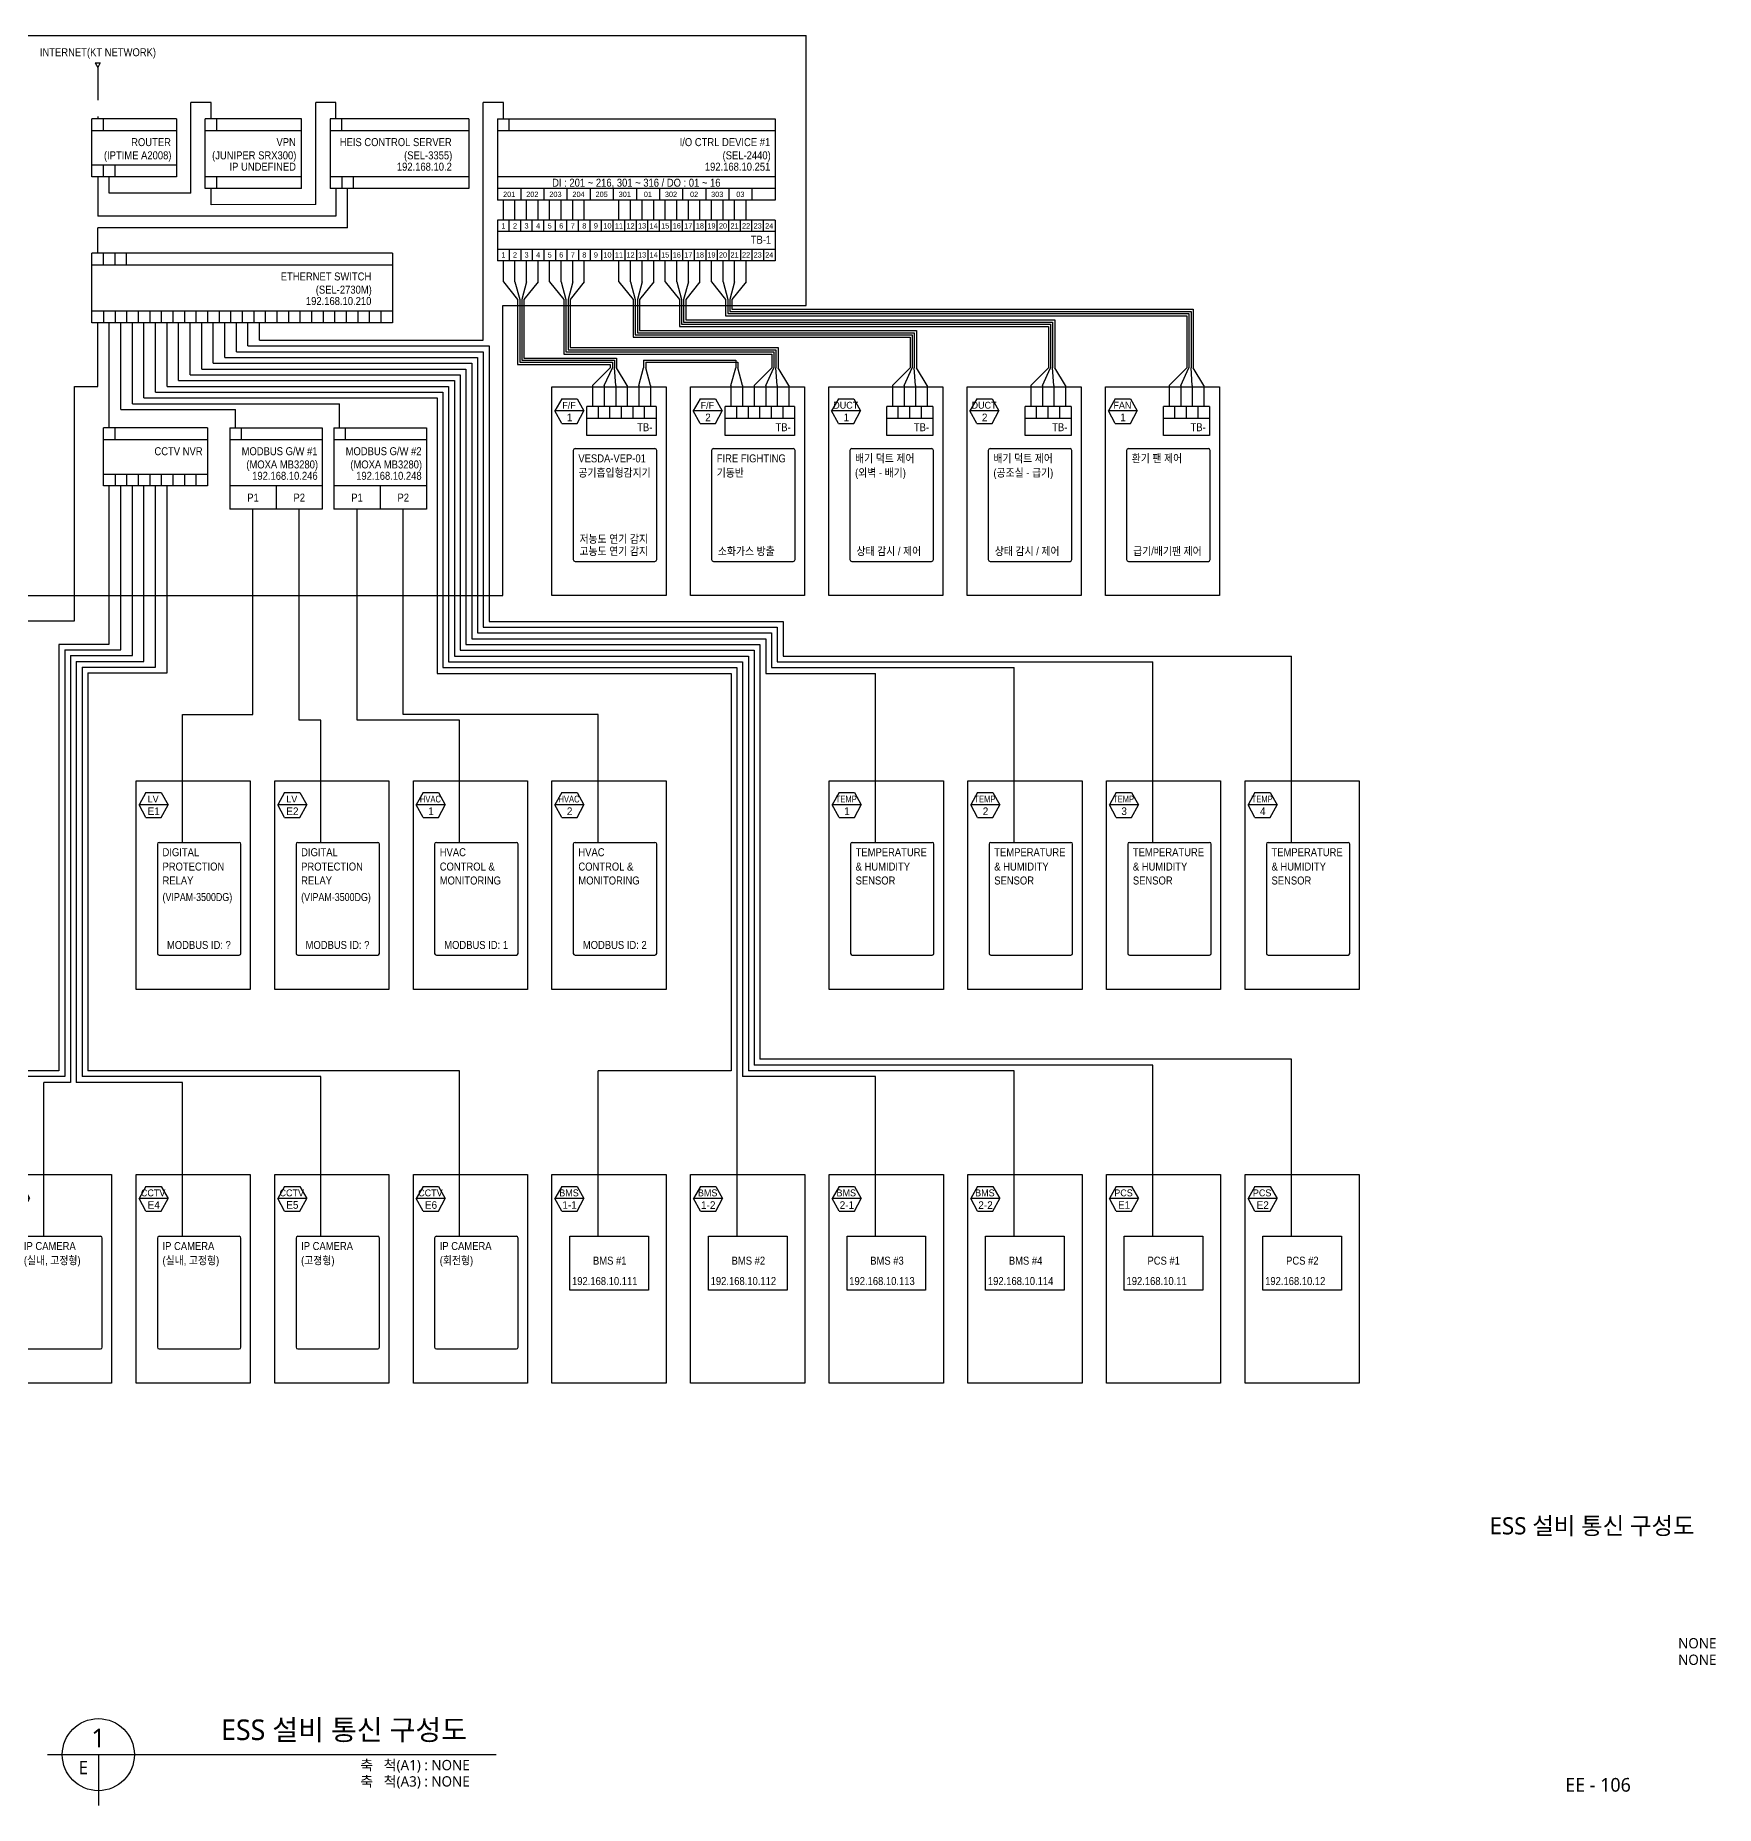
# Model space of a CAD drawing. Header units: millimetres. Extents: x 3366 to 510398, y 0 to 56757.
# Drawn here: x 16044 to 40539, y 1347 to 27153 of the extents above; entities that cross this region are included whole.
import ezdxf
from ezdxf.enums import TextEntityAlignment as Align

# ---------------------------------------------------------------- set-up
doc = ezdxf.new("R2010")
doc.units = ezdxf.units.MM
doc.linetypes.add('CE04', pattern=[15, 10, -2, 1, -2])
doc.linetypes.add('HIDDEN2', pattern=[4.7625, 3.175, -1.5875])
for name, color, linetype in [('ESYM', 4, 'Continuous'), ('SEL-735', 7, 'Continuous'), ('TEXT', 3, 'Continuous'), ('도면 TITLE', 4, 'Continuous'), ('지시선', 6, 'Continuous')]:
    doc.layers.add(name, color=color, linetype=linetype)
doc.styles.add('GHS', font='', dxfattribs={"width": 0.7})
doc.styles.add('MG', font='malgun.ttf')
doc.styles.get('GHS').set_extended_font_data('Gulim')

# ---------------------------------------------------------------- blocks, each defined once
blk = doc.blocks.new('COMP')
at = {"color": 8, "linetype": 'Continuous'}
blk.add_lwpolyline([(0, 2816), (1541, 2816), (1541, 0), (0, 0)], close=True, dxfattribs=at)
at = {"layer": 'ESYM', "color": 1}
for p, q in [((132, 2657), (40, 2491)), ((132, 2657), (339, 2657)), ((339, 2657), (431, 2491)), ((132, 2321), (40, 2491)), ((431, 2491), (40, 2491)), ((339, 2321), (431, 2491)), ((132, 2321), (339, 2321))]:
    blk.add_line(p, q, dxfattribs=at)
blk = doc.blocks.new('DIGITAL LAYOUT')
at = {"layer": 'SEL-735', "color": 8, "linetype": 'Continuous', "lineweight": -3}
for p, q in [((9070707, -3285225), (9070707, -3293180)), ((9070835, -3285096), (9076659, -3285096)), ((9076788, -3293180), (9076788, -3285225)), ((9070835, -3293308), (9076659, -3293308))]:
    blk.add_line(p, q, dxfattribs=at)
for centre, start, end in [((9070835, -3285225), 90, 180), ((9076659, -3285225), 0, 90), ((9070835, -3293180), 180, 270), ((9076659, -3293180), 270, 0)]:
    blk.add_arc(centre, 128, start, end, dxfattribs=at)

msp = doc.modelspace()

# ---------------------------------------------------------------- linework, layer by layer
at = {"color": 8, "linetype": 'Continuous'}
for p, q in [((15135.2, 27152.6), (27280.5, 27152.6)), ((27280.5, 23217), (27280.5, 27152.6)), ((22858.5, 18987.3), (22858.5, 23217)), ((22858.5, 23217), (27280.5, 23217)), ((15135.2, 18987.3), (22858.5, 18987.3))]:
    msp.add_line(p, q, dxfattribs=at)
at = {"color": 2}
for p, q in [((16915.4, 26751.3), (16990.2, 26751.3)), ((16915.4, 26751.3), (16952.8, 26686.9)), ((16990.2, 26751.3), (16952.8, 26686.9))]:
    msp.add_line(p, q, dxfattribs=at)
at = {"color": 2, "linetype": 'HIDDEN2', "ltscale": 150}
msp.add_line((16952.8, 26686.9), (16952.8, 25936.3), dxfattribs=at)
at = {"color": 3}
for p, q in [((18605.2, 26172.3), (18311.2, 26172.3)), ((18311.2, 24854.5), (18311.2, 26172.3)), ((18605.2, 25936.8), (18605.2, 26172.3)), ((20426.1, 26172.3), (20132.1, 26172.3)), ((20132.1, 24685.2), (20132.1, 26172.3)), ((20426.1, 25936.8), (20426.1, 26172.3)), ((22867.3, 26172.3), (22573.3, 26172.3)), ((22573.3, 22710.3), (22573.3, 26172.3)), ((22867.3, 25936.8), (22867.3, 26172.3)), ((17121.3, 24854.5), (17121.3, 25090)), ((18311.2, 24854.5), (17121.3, 24854.5)), ((18605.2, 24685.1), (18605.2, 24920.7)), ((20594.6, 24346.5), (20594.6, 24920.7)), ((20132.1, 24685.2), (18605.2, 24685.1)), ((20594.6, 24346.5), (16952.8, 24346.5)), ((16952.8, 23978.6), (16952.8, 24346.5)), ((16952.8, 22036.3), (16952.8, 22962.5)), ((17121.3, 21430.7), (17121.3, 22962.5)), ((17289.8, 21699.4), (17289.8, 22962.5)), ((17458.2, 21783.6), (17458.2, 22962.5)), ((17626.7, 21867.9), (17626.7, 22962.5)), ((17795.2, 21952.1), (17795.2, 22962.5)), ((17963.7, 22036.3), (17963.7, 22962.5)), ((18132.2, 22120.6), (18132.2, 22962.5)), ((18300.6, 22204.8), (18300.6, 22962.5)), ((18469.1, 22289.1), (18469.1, 22962.5)), ((18637.6, 22373.3), (18637.6, 22962.5)), ((18806.1, 22457.5), (18806.1, 22962.5)), ((18974.6, 22541.8), (18974.6, 22962.5)), ((19143, 22626), (19143, 22962.5)), ((19311.5, 22710.3), (19311.5, 22962.5)), ((19311.5, 22710.3), (22573.3, 22710.3)), ((18806.1, 22457.5), (22489.1, 22457.5)), ((18974.6, 22541.8), (22573.3, 22541.8)), ((19143, 22626), (22657.6, 22626)), ((22489.1, 22457.5), (22489.1, 18442.6)), ((22573.3, 22541.8), (22573.3, 18526.9)), ((22657.6, 22626), (22657.6, 18611.1)), ((18300.6, 22204.8), (22236.4, 22204.8)), ((18469.1, 22289.1), (22320.6, 22289.1)), ((18637.6, 22373.3), (22404.9, 22373.3)), ((22236.4, 22204.8), (22236.4, 18189.9)), ((22320.6, 22289.1), (22320.6, 18274.1)), ((22404.9, 22373.3), (22404.9, 18358.4)), ((16615.8, 18617), (16615.8, 22036.3)), ((16615.8, 22036.3), (16952.8, 22036.3)), ((17795.2, 21952.1), (21983.7, 21952.1)), ((17963.7, 22036.3), (22067.9, 22036.3)), ((18132.2, 22120.6), (22152.1, 22120.6)), ((21983.7, 21952.1), (21983.7, 17937.2)), ((22067.9, 22036.3), (22067.9, 18021.4)), ((22152.1, 22120.6), (22152.1, 18105.7)), ((17289.8, 21699.4), (18963.6, 21699.4)), ((17458.2, 21783.6), (20479.9, 21783.6)), ((17626.7, 21867.9), (21899.4, 21867.9)), ((18963.6, 21430.7), (18963.6, 21699.4)), ((20479.9, 21430.7), (20479.9, 21783.6)), ((21899.4, 21867.9), (21899.4, 17852.9)), ((17121.3, 18280.1), (17121.3, 20584)), ((17289.8, 18195.8), (17289.8, 20584)), ((17458.2, 18111.6), (17458.2, 20584)), ((17626.7, 18027.4), (17626.7, 20584)), ((17795.2, 17943.1), (17795.2, 20584)), ((17963.7, 17858.9), (17963.7, 20584)), ((11179.8, 18617), (16615.8, 18617)), ((22657.6, 18611.1), (26944.2, 18611.1)), ((26944.2, 18611.1), (26944.2, 18105.7)), ((22404.9, 18358.4), (26691.4, 18358.4)), ((22489.1, 18442.6), (26775.7, 18442.6)), ((22573.3, 18526.9), (26859.9, 18526.9)), ((26691.4, 18358.4), (26691.4, 17852.9)), ((26775.7, 18442.6), (26775.7, 17937.2)), ((26859.9, 18526.9), (26859.9, 18021.4)), ((16388.1, 18280.1), (17121.3, 18280.1)), ((16388.1, 18274.1), (16388.1, 12058.5)), ((16472.4, 18195.8), (16472.4, 11974.2)), ((16472.4, 18195.8), (17289.8, 18195.8)), ((16556.6, 18111.6), (16556.6, 11890)), ((16556.6, 18111.6), (17458.2, 18111.6)), ((22152.1, 18105.7), (26438.7, 18105.7)), ((22236.4, 18189.9), (26523, 18189.9)), ((22320.6, 18274.1), (26607.2, 18274.1)), ((26438.7, 18105.7), (26438.7, 12058.5)), ((26523, 18189.9), (26523, 12142.7)), ((26607.2, 18274.1), (26607.2, 12227)), ((26944.2, 18105.7), (34353.9, 18105.7)), ((34353.9, 15387.7), (34353.9, 18105.7)), ((16640.9, 18027.4), (16640.9, 11890)), ((16640.9, 18027.4), (17626.7, 18027.4)), ((16725.1, 17943.1), (16725.1, 11974.2)), ((16725.1, 17943.1), (17795.2, 17943.1)), ((16809.3, 17858.9), (16809.3, 12058.5)), ((16809.3, 17858.9), (17963.7, 17858.9)), ((21899.4, 17852.9), (26186, 17852.9)), ((21983.7, 17937.2), (26270.2, 17937.2)), ((22067.9, 18021.4), (26354.5, 18021.4)), ((26186, 17852.9), (26186, 12058.5)), ((26270.2, 17937.2), (26270.2, 9646.6)), ((26354.5, 18021.4), (26354.5, 11974.2)), ((26691.4, 17852.9), (28291.2, 17852.9)), ((26775.7, 17937.2), (30312.1, 17937.2)), ((26859.9, 18021.4), (32333, 18021.4)), ((28291.2, 15387.7), (28291.2, 17852.9)), ((30312.1, 15387.7), (30312.1, 17937.2)), ((32333, 15387.7), (32333, 18021.4)), ((32333, 12142.7), (26523, 12142.7)), ((34353.9, 12227), (26607.2, 12227)), ((32333, 9646.6), (32333, 12142.7)), ((34353.9, 9646.6), (34353.9, 12227)), ((16388.1, 12058.5), (12123.7, 12058.5)), ((16472.4, 11974.2), (14144.7, 11974.2)), ((16165.6, 9646.6), (16165.6, 11890)), ((16556.6, 11890), (16165.6, 11890)), ((18186.5, 11890), (16640.9, 11890)), ((20207.5, 11974.2), (16725.1, 11974.2)), ((22228.4, 12058.5), (16809.3, 12058.5)), ((18186.5, 9646.6), (18186.5, 11890)), ((20207.5, 9646.6), (20207.5, 11974.2)), ((22228.4, 9646.6), (22228.4, 12058.5)), ((24249.3, 9646.6), (24249.3, 12058.5)), ((26186, 12058.5), (24249.3, 12058.5)), ((28291.2, 11974.2), (26354.5, 11974.2)), ((30312.1, 12058.5), (26438.7, 12058.5)), ((28291.2, 9646.6), (28291.2, 11974.2)), ((30312.1, 9646.6), (30312.1, 12058.5))]:
    msp.add_line(p, q, dxfattribs=at)
for p, q in [((16868.6, 25090), (16868.6, 25936.8)), ((18101.5, 25936.8), (16868.6, 25936.8)), ((17037, 25767.4), (17037, 25936.8)), ((18101.5, 25936.8), (18101.5, 25090)), ((18521, 24920.7), (18521, 25936.8)), ((19922.3, 25936.8), (18521, 25936.8)), ((18689.4, 25767.4), (18689.4, 25936.8)), ((19922.3, 24920.7), (19922.3, 25936.8)), ((20341.8, 25936.8), (20341.8, 24920.7)), ((22363.6, 25936.8), (20341.8, 25936.8)), ((20510.3, 25767.4), (20510.3, 25936.8)), ((22363.6, 25936.8), (22363.6, 24920.7)), ((22783.1, 25936.8), (22783.1, 24751.3)), ((22783.1, 25936.8), (26826.6, 25936.8)), ((22951.6, 25767.4), (22951.6, 25936.8)), ((26826.6, 25936.8), (26826.6, 24751.3)), ((22783.1, 25767.4), (26826.6, 25767.4)), ((18101.5, 25090), (16868.6, 25090)), ((17037, 25090), (17037, 25259.4)), ((17205.5, 25090), (17205.5, 25259.4)), ((18689.4, 24920.7), (18689.4, 25090)), ((20510.3, 25090), (20510.3, 24920.7)), ((20678.8, 25090), (20678.8, 24920.7)), ((26826.6, 25090), (22783.1, 25090)), ((19922.3, 24920.7), (18521, 24920.7)), ((22363.6, 24920.7), (20341.8, 24920.7)), ((26826.6, 24920.7), (22783.1, 24920.7)), ((23120.1, 24920.7), (23120.1, 24751.3)), ((23457, 24920.7), (23457, 24751.3)), ((23794, 24920.7), (23794, 24751.3)), ((24130.9, 24920.7), (24130.9, 24751.3)), ((24467.9, 24920.7), (24467.9, 24751.3)), ((24804.9, 24920.7), (24804.9, 24751.3)), ((25141.8, 24920.7), (25141.8, 24751.3)), ((25478.8, 24920.7), (25478.8, 24751.3)), ((25815.7, 24920.7), (25815.7, 24751.3)), ((26152.7, 24920.7), (26152.7, 24751.3)), ((26489.7, 24920.7), (26489.7, 24751.3)), ((26826.6, 24751.3), (22783.1, 24751.3)), ((22783.1, 24461.1), (22783.1, 23868.4)), ((26826.6, 24461.1), (22783.1, 24461.1)), ((22951.6, 24291.8), (22951.6, 24461.1)), ((23120.1, 24291.8), (23120.1, 24461.1)), ((23288.5, 24291.8), (23288.5, 24461.1)), ((23457, 24291.8), (23457, 24461.1)), ((23625.5, 24291.8), (23625.5, 24461.1)), ((23794, 24291.8), (23794, 24461.1)), ((23962.5, 24291.8), (23962.5, 24461.1)), ((24130.9, 24291.8), (24130.9, 24461.1)), ((24299.4, 24291.8), (24299.4, 24461.1)), ((24467.9, 24291.8), (24467.9, 24461.1)), ((24636.4, 24291.8), (24636.4, 24461.1)), ((24804.9, 24291.8), (24804.9, 24461.1)), ((24973.3, 24291.8), (24973.3, 24461.1)), ((25141.8, 24291.8), (25141.8, 24461.1)), ((25310.3, 24291.8), (25310.3, 24461.1)), ((25478.8, 24291.8), (25478.8, 24461.1)), ((25647.3, 24291.8), (25647.3, 24461.1)), ((25815.7, 24291.8), (25815.7, 24461.1)), ((25984.2, 24291.8), (25984.2, 24461.1)), ((26152.7, 24291.8), (26152.7, 24461.1)), ((26321.2, 24291.8), (26321.2, 24461.1)), ((26489.7, 24291.8), (26489.7, 24461.1)), ((26658.1, 24291.8), (26658.1, 24461.1)), ((26826.6, 24461.1), (26826.6, 23868.4)), ((22951.6, 24037.8), (22951.6, 23868.4)), ((23120.1, 24037.8), (23120.1, 23868.4)), ((23288.5, 24037.8), (23288.5, 23868.4)), ((23457, 24037.8), (23457, 23868.4)), ((23625.5, 24037.8), (23625.5, 23868.4)), ((23794, 24037.8), (23794, 23868.4)), ((23962.5, 24037.8), (23962.5, 23868.4)), ((24130.9, 24037.8), (24130.9, 23868.4)), ((24299.4, 24037.8), (24299.4, 23868.4)), ((24467.9, 24037.8), (24467.9, 23868.4)), ((24636.4, 24037.8), (24636.4, 23868.4)), ((24804.9, 24037.8), (24804.9, 23868.4)), ((24973.3, 24037.8), (24973.3, 23868.4)), ((25141.8, 24037.8), (25141.8, 23868.4)), ((25310.3, 24037.8), (25310.3, 23868.4)), ((25478.8, 24037.8), (25478.8, 23868.4)), ((25647.3, 24037.8), (25647.3, 23868.4)), ((25815.7, 24037.8), (25815.7, 23868.4)), ((25984.2, 24037.8), (25984.2, 23868.4)), ((26152.7, 24037.8), (26152.7, 23868.4)), ((26321.2, 24037.8), (26321.2, 23868.4)), ((26489.7, 24037.8), (26489.7, 23868.4)), ((26658.1, 24037.8), (26658.1, 23868.4)), ((16868.6, 22962.5), (16868.6, 23978.6)), ((21249, 23978.6), (16868.6, 23978.6)), ((16868.6, 23809.2), (21249, 23809.2)), ((17037, 23809.2), (17037, 23978.6)), ((17205.5, 23809.2), (17205.5, 23978.6)), ((17374, 23809.2), (17374, 23978.6)), ((21249, 23978.6), (21249, 22962.5)), ((26826.6, 23868.4), (22783.1, 23868.4)), ((21249, 23131.8), (16868.6, 23131.8)), ((17037, 23131.8), (17037, 22962.5)), ((17205.5, 23131.8), (17205.5, 22962.5)), ((17374, 23131.8), (17374, 22962.5)), ((17542.5, 23131.8), (17542.5, 22962.5)), ((17711, 23131.8), (17711, 22962.5)), ((17879.4, 23131.8), (17879.4, 22962.5)), ((18047.9, 23131.8), (18047.9, 22962.5)), ((18216.4, 23131.8), (18216.4, 22962.5)), ((18384.9, 23131.8), (18384.9, 22962.5)), ((18553.4, 23131.8), (18553.4, 22962.5)), ((18721.8, 23131.8), (18721.8, 22962.5)), ((18890.3, 23131.8), (18890.3, 22962.5)), ((19058.8, 23131.8), (19058.8, 22962.5)), ((19227.3, 23131.8), (19227.3, 22962.5)), ((19395.8, 23131.8), (19395.8, 22962.5)), ((19564.2, 23131.8), (19564.2, 22962.5)), ((19732.7, 23131.8), (19732.7, 22962.5)), ((19901.2, 23131.8), (19901.2, 22962.5)), ((20069.7, 23131.8), (20069.7, 22962.5)), ((20238.2, 23131.8), (20238.2, 22962.5)), ((20406.6, 23131.8), (20406.6, 22962.5)), ((20575.1, 23131.8), (20575.1, 22962.5)), ((20743.6, 23131.8), (20743.6, 22962.5)), ((20912.1, 23131.8), (20912.1, 22962.5)), ((21080.6, 23131.8), (21080.6, 22962.5)), ((21249, 22962.5), (16868.6, 22962.5)), ((25094.7, 21741.4), (24083.8, 21741.4)), ((24252.3, 21572.1), (24252.3, 21741.4)), ((24420.8, 21572.1), (24420.8, 21741.4)), ((24589.3, 21572.1), (24589.3, 21741.4)), ((24757.8, 21572.1), (24757.8, 21741.4)), ((24926.2, 21572.1), (24926.2, 21741.4)), ((27111.6, 21741.4), (26100.7, 21741.4)), ((26269.2, 21572.1), (26269.2, 21741.4)), ((26437.7, 21572.1), (26437.7, 21741.4)), ((26606.1, 21572.1), (26606.1, 21741.4)), ((26774.6, 21572.1), (26774.6, 21741.4)), ((26943.1, 21572.1), (26943.1, 21741.4)), ((29128.4, 21741.4), (28454.5, 21741.4)), ((28623, 21572.1), (28623, 21741.4)), ((28791.5, 21572.1), (28791.5, 21741.4)), ((28960, 21572.1), (28960, 21741.4)), ((31145.3, 21741.4), (30471.4, 21741.4)), ((30639.9, 21572.1), (30639.9, 21741.4)), ((30808.3, 21572.1), (30808.3, 21741.4)), ((30976.8, 21572.1), (30976.8, 21741.4)), ((33162.2, 21741.4), (32488.2, 21741.4)), ((32656.7, 21572.1), (32656.7, 21741.4)), ((32825.2, 21572.1), (32825.2, 21741.4)), ((32993.7, 21572.1), (32993.7, 21741.4)), ((17037, 20584), (17037, 21430.7)), ((18553.4, 21430.7), (17037, 21430.7)), ((17205.5, 21261.3), (17205.5, 21430.7)), ((18553.4, 21430.7), (18553.4, 20584)), ((18879.4, 21430.7), (18879.4, 20245.3)), ((18879.4, 21430.7), (20227.2, 21430.7)), ((19047.9, 21261.3), (19047.9, 21430.7)), ((20227.2, 21430.7), (20227.2, 20245.3)), ((20395.7, 21430.7), (20395.7, 20245.3)), ((20395.7, 21430.7), (21743.5, 21430.7)), ((20564.2, 21261.3), (20564.2, 21430.7)), ((21743.5, 21430.7), (21743.5, 20245.3)), ((18879.4, 21261.3), (20227.2, 21261.3)), ((20395.7, 21261.3), (21743.5, 21261.3)), ((17205.5, 20753.3), (17205.5, 20584)), ((17374, 20753.3), (17374, 20584)), ((17542.5, 20753.3), (17542.5, 20584)), ((17711, 20753.3), (17711, 20584)), ((17879.4, 20753.3), (17879.4, 20584)), ((18047.9, 20753.3), (18047.9, 20584)), ((18216.4, 20753.3), (18216.4, 20584)), ((18384.9, 20753.3), (18384.9, 20584)), ((18553.4, 20584), (17037, 20584)), ((20227.2, 20584), (18879.4, 20584)), ((19553.3, 20584), (19553.3, 20245.3)), ((21743.5, 20584), (20395.7, 20584)), ((21069.6, 20584), (21069.6, 20245.3)), ((20227.2, 20245.3), (18879.4, 20245.3)), ((21743.5, 20245.3), (20395.7, 20245.3)), ((20732.7, 17169.7), (20732.7, 20245.3)), ((21406.6, 17253.9), (21406.6, 20245.3)), ((22228.4, 17169.7), (20732.7, 17169.7)), ((24249.3, 17253.9), (21406.6, 17253.9)), ((22228.4, 15387.7), (22228.4, 17169.7)), ((24249.3, 15387.7), (24249.3, 17253.9))]:
    msp.add_line(p, q)
at = {"color": 3, "ltscale": 150}
for p, q in [((16952.8, 25090), (16952.8, 24515.8)), ((20426.1, 24920.7), (20426.1, 24515.8)), ((20426.1, 24515.8), (16952.8, 24515.8))]:
    msp.add_line(p, q, dxfattribs=at)
at = {"color": 5}
for p, q in [((22867.3, 24461.1), (22867.3, 24751.3)), ((23035.8, 24461.1), (23035.8, 24751.3)), ((23204.3, 24461.1), (23204.3, 24751.3)), ((23372.8, 24461.1), (23372.8, 24751.3)), ((23541.3, 24461.1), (23541.3, 24751.3)), ((23709.7, 24461.1), (23709.7, 24751.3)), ((23878.2, 24461.1), (23878.2, 24751.3)), ((24046.7, 24461.1), (24046.7, 24751.3)), ((24552.1, 24461.1), (24552.1, 24751.3)), ((24720.6, 24461.1), (24720.6, 24751.3)), ((24889.1, 24461.1), (24889.1, 24751.3)), ((25057.6, 24461.1), (25057.6, 24751.3)), ((25226.1, 24461.1), (25226.1, 24751.3)), ((25394.5, 24461.1), (25394.5, 24751.3)), ((25563, 24461.1), (25563, 24751.3)), ((25731.5, 24461.1), (25731.5, 24751.3)), ((25900, 24461.1), (25900, 24751.3)), ((26068.5, 24461.1), (26068.5, 24751.3)), ((26236.9, 24461.1), (26236.9, 24751.3)), ((26405.4, 24461.1), (26405.4, 24751.3)), ((22867.3, 23560.1), (22867.3, 23868.4)), ((23035.8, 23560.1), (23035.8, 23868.4)), ((23204.3, 23560.1), (23204.3, 23868.4)), ((23372.8, 23560.1), (23372.8, 23868.4)), ((23541.3, 23560.1), (23541.3, 23868.4)), ((23709.7, 23560.1), (23709.7, 23868.4)), ((23878.2, 23560.1), (23878.2, 23868.4)), ((24046.7, 23560.1), (24046.7, 23868.4)), ((24552.1, 23560.1), (24552.1, 23868.4)), ((24720.6, 23560.1), (24720.6, 23868.4)), ((24889.1, 23560.1), (24889.1, 23868.4)), ((25057.6, 23560.1), (25057.6, 23868.4)), ((25226.1, 23560.1), (25226.1, 23868.4)), ((25394.5, 23560.1), (25394.5, 23868.4)), ((25563, 23560.1), (25563, 23868.4)), ((25731.5, 23560.1), (25731.5, 23868.4)), ((25900, 23560.1), (25900, 23868.4)), ((26068.5, 23560.1), (26068.5, 23868.4)), ((26236.9, 23560.1), (26236.9, 23868.4)), ((26405.4, 23560.1), (26405.4, 23868.4)), ((22867.3, 23560.1), (23073.3, 23301.7)), ((23035.8, 23560.1), (23104.5, 23301.7)), ((23204.3, 23560.1), (23135.6, 23301.7)), ((23372.8, 23560.1), (23166.8, 23301.7)), ((23541.3, 23560.1), (23747.2, 23301.7)), ((23709.7, 23560.1), (23778.4, 23301.7)), ((23878.2, 23560.1), (23809.6, 23301.7)), ((24046.7, 23560.1), (23840.8, 23301.7)), ((24552.1, 23560.1), (24758.1, 23301.7)), ((24720.6, 23560.1), (24789.3, 23301.7)), ((24889.1, 23560.1), (24820.4, 23301.7)), ((25057.6, 23560.1), (24851.6, 23301.7)), ((25226.1, 23560.1), (25432, 23301.7)), ((25394.5, 23560.1), (25463.2, 23301.7)), ((25563, 23560.1), (25494.4, 23301.7)), ((25731.5, 23560.1), (25525.6, 23301.7)), ((25900, 23560.1), (26105.9, 23301.7)), ((26068.5, 23560.1), (26137.1, 23301.7)), ((26236.9, 23560.1), (26168.3, 23301.7)), ((26405.4, 23560.1), (26199.5, 23301.7)), ((23073.3, 23301.7), (23073.3, 22355.9)), ((23104.5, 23301.7), (23104.5, 22387.1)), ((23135.6, 23301.7), (23135.6, 22418.3)), ((23166.8, 23301.7), (23166.8, 22449.5)), ((23747.2, 23301.7), (23747.2, 22508.2)), ((23778.4, 23301.7), (23778.4, 22539.4)), ((23809.6, 23301.7), (23809.6, 22570.6)), ((23840.8, 23301.7), (23840.8, 22601.7)), ((24758.1, 23301.7), (24758.1, 22754.9)), ((24789.3, 23301.7), (24789.3, 22786.1)), ((24820.4, 23301.7), (24820.4, 22817.3)), ((24851.6, 23301.7), (24851.6, 22848.5)), ((25432, 23301.7), (25432, 22910.9)), ((25463.2, 23301.7), (25463.2, 22942.1)), ((25494.4, 23301.7), (25494.4, 22973.2)), ((25525.6, 23301.7), (25525.6, 23004.4)), ((26105.9, 23301.7), (26105.9, 23066.8)), ((26137.1, 23301.7), (26137.1, 23098)), ((26168.3, 23301.7), (26168.3, 23129.2)), ((26199.5, 23301.7), (26199.5, 23160.3)), ((25494.4, 22973.2), (30874.2, 22973.2)), ((25525.6, 23004.4), (30905.4, 23004.4)), ((26105.9, 23066.8), (32828.7, 23066.8)), ((26137.1, 23098), (32859.9, 23098)), ((26168.3, 23129.2), (32891.1, 23129.2)), ((26199.5, 23160.3), (32922.3, 23160.3)), ((30874.2, 22973.2), (30874.2, 22308.1)), ((30905.4, 23004.4), (30905.4, 22308.1)), ((32828.7, 23066.8), (32828.7, 22308.1)), ((32859.9, 23098), (32859.9, 22308.1)), ((32891.1, 23129.2), (32891.1, 22308.1)), ((32922.3, 23160.3), (32922.3, 22308.1)), ((24758.1, 22754.9), (28795, 22754.9)), ((24789.3, 22786.1), (28826.2, 22786.1)), ((24820.4, 22817.3), (28857.4, 22817.3)), ((24851.6, 22848.5), (28888.6, 22848.5)), ((25432, 22910.9), (30811.9, 22910.9)), ((25463.2, 22942.1), (30843.1, 22942.1)), ((28795, 22754.9), (28795, 22308.1)), ((28826.2, 22786.1), (28826.2, 22308.1)), ((28857.4, 22817.3), (28857.4, 22308.1)), ((28888.6, 22848.5), (28888.6, 22308.1)), ((30811.9, 22910.9), (30811.9, 22308.1)), ((30843.1, 22942.1), (30843.1, 22308.1)), ((23747.2, 22508.2), (26778.2, 22508.2)), ((23778.4, 22539.4), (26809.3, 22539.4)), ((23809.6, 22570.6), (26840.5, 22570.6)), ((23840.8, 22601.7), (26871.7, 22601.7)), ((26778.2, 22508.2), (26778.2, 22308.1)), ((26809.3, 22539.4), (26809.3, 22308.1)), ((26840.5, 22570.6), (26840.5, 22308.1)), ((26871.7, 22601.7), (26871.7, 22308.1)), ((23073.3, 22355.9), (24424.3, 22355.9)), ((23104.5, 22387.1), (24455.5, 22387.1)), ((23135.6, 22418.3), (24486.7, 22418.3)), ((23166.8, 22449.5), (24517.9, 22449.5)), ((24168.1, 22049.7), (24424.3, 22308.1)), ((24336.6, 22049.7), (24455.5, 22308.1)), ((24424.3, 22355.9), (24424.3, 22308.1)), ((24455.5, 22387.1), (24455.5, 22308.1)), ((24486.7, 22418.3), (24486.7, 22308.1)), ((24505, 22049.7), (24486.7, 22308.1)), ((24517.9, 22449.5), (24517.9, 22308.1)), ((24673.5, 22049.7), (24517.9, 22308.1)), ((24842, 22049.7), (24910.6, 22308.1)), ((24910.6, 22418.3), (26253.6, 22418.3)), ((24910.6, 22418.3), (24910.6, 22308.1)), ((24941.8, 22387.1), (26284.8, 22387.1)), ((24941.8, 22387.1), (24941.8, 22308.1)), ((25010.5, 22049.7), (24941.8, 22308.1)), ((26184.9, 22049.7), (26253.6, 22308.1)), ((26253.6, 22418.3), (26253.6, 22308.1)), ((26284.8, 22387.1), (26284.8, 22308.1)), ((26353.4, 22049.7), (26284.8, 22308.1)), ((26521.9, 22049.7), (26778.2, 22308.1)), ((26690.4, 22049.7), (26809.3, 22308.1)), ((26858.9, 22049.7), (26840.5, 22308.1)), ((27027.3, 22049.7), (26871.7, 22308.1)), ((28538.8, 22049.7), (28795, 22308.1)), ((28707.2, 22049.7), (28826.2, 22308.1)), ((28875.7, 22049.7), (28857.4, 22308.1)), ((29044.2, 22049.7), (28888.6, 22308.1)), ((30555.6, 22049.7), (30811.9, 22308.1)), ((30724.1, 22049.7), (30843.1, 22308.1)), ((30892.6, 22049.7), (30874.2, 22308.1)), ((31061.1, 22049.7), (30905.4, 22308.1)), ((32572.5, 22049.7), (32828.7, 22308.1)), ((32741, 22049.7), (32859.9, 22308.1)), ((32909.4, 22049.7), (32891.1, 22308.1)), ((33077.9, 22049.7), (32922.3, 22308.1)), ((24168.1, 22049.7), (24168.1, 21741.4)), ((24336.6, 22049.7), (24336.6, 21741.4)), ((24505, 22049.7), (24505, 21741.4)), ((24673.5, 22049.7), (24673.5, 21741.4)), ((24842, 22049.7), (24842, 21741.4)), ((25010.5, 22049.7), (25010.5, 21741.4)), ((26184.9, 22049.7), (26184.9, 21741.4)), ((26353.4, 22049.7), (26353.4, 21741.4)), ((26521.9, 22049.7), (26521.9, 21741.4)), ((26690.4, 22049.7), (26690.4, 21741.4)), ((26858.9, 22049.7), (26858.9, 21741.4)), ((27027.3, 22049.7), (27027.3, 21741.4)), ((28538.8, 22049.7), (28538.8, 21741.4)), ((28707.2, 22049.7), (28707.2, 21741.4)), ((28875.7, 22049.7), (28875.7, 21741.4)), ((29044.2, 22049.7), (29044.2, 21741.4)), ((30555.6, 22049.7), (30555.6, 21741.4)), ((30724.1, 22049.7), (30724.1, 21741.4)), ((30892.6, 22049.7), (30892.6, 21741.4)), ((31061.1, 22049.7), (31061.1, 21741.4)), ((32572.5, 22049.7), (32572.5, 21741.4)), ((32741, 22049.7), (32741, 21741.4)), ((32909.4, 22049.7), (32909.4, 21741.4)), ((33077.9, 22049.7), (33077.9, 21741.4))]:
    msp.add_line(p, q, dxfattribs=at)
at = {"ltscale": 150}
for p, q in [((19216.3, 17253.9), (19216.3, 20245.3)), ((19890.3, 17169.7), (19890.3, 20245.3)), ((18186.5, 17253.9), (19216.3, 17253.9)), ((18186.5, 15387.7), (18186.5, 17253.9)), ((20207.5, 17169.7), (19890.3, 17169.7)), ((20207.5, 15387.7), (20207.5, 17169.7))]:
    msp.add_line(p, q, dxfattribs=at)
for points in [[(16868.6, 25767.4), (18101.5, 25767.4)], [(18521, 25767.4), (19922.3, 25767.4)], [(20341.8, 25767.4), (22363.6, 25767.4)], [(18101.5, 25259.4), (16868.6, 25259.4)], [(19922.3, 25090), (18521, 25090)], [(22363.6, 25090), (20341.8, 25090)], [(26826.6, 24291.8), (22783.1, 24291.8)], [(22783.1, 24037.8), (26826.6, 24037.8)], [(25094.7, 21741.4), (25094.7, 21318), (24083.8, 21318), (24083.8, 21741.4)], [(27111.6, 21741.4), (27111.6, 21318), (26100.7, 21318), (26100.7, 21741.4)], [(29128.4, 21741.4), (29128.4, 21318), (28454.5, 21318), (28454.5, 21741.4)], [(31145.3, 21741.4), (31145.3, 21318), (30471.4, 21318), (30471.4, 21741.4)], [(33162.2, 21741.4), (33162.2, 21318), (32488.2, 21318), (32488.2, 21741.4)], [(24083.8, 21572.1), (25094.7, 21572.1)], [(26100.7, 21572.1), (27111.6, 21572.1)], [(28454.5, 21572.1), (29128.4, 21572.1)], [(30471.4, 21572.1), (31145.3, 21572.1)], [(32488.2, 21572.1), (33162.2, 21572.1)], [(17037, 21261.3), (18553.4, 21261.3)], [(18553.4, 20753.3), (17037, 20753.3)]]:
    msp.add_lwpolyline(points)
at = {"layer": '도면 TITLE'}
for p, q in [((16219.1, 2089.9), (22763, 2089.9)), ((16961.7, 2089.9), (16961.7, 1347.3))]:
    msp.add_line(p, q, dxfattribs=at)
msp.add_circle((16961.7, 2089.9), 525.1, dxfattribs=at)
at = {"layer": '지시선'}
for points in [[(23834.2, 9646.6), (24980.7, 9646.6), (24980.7, 8863.4), (23834.2, 8863.4)], [(25855.2, 9646.6), (27001.7, 9646.6), (27001.7, 8863.4), (25855.2, 8863.4)], [(27876.1, 9646.6), (29022.6, 9646.6), (29022.6, 8863.4), (27876.1, 8863.4)], [(29897, 9646.6), (31043.5, 9646.6), (31043.5, 8863.4), (29897, 8863.4)], [(31917.9, 9646.6), (33064.5, 9646.6), (33064.5, 8863.4), (31917.9, 8863.4)], [(33938.9, 9646.6), (35085.4, 9646.6), (35085.4, 8863.4), (33938.9, 8863.4)]]:
    msp.add_lwpolyline(points, close=True, dxfattribs=at)

# ---------------------------------------------------------------- block references
at = {"color": 3, "xscale": 1.08, "yscale": 1.08, "zscale": 1.08}
for p in [(23575.2, 18987.3), (25592.1, 18987.3), (27608.9, 18987.3), (29625.8, 18987.3), (31642.7, 18987.3), (17512.4, 13246.2), (19533.4, 13246.2), (21554.3, 13246.2), (23575.2, 13246.2), (27617.1, 13246.2), (29638, 13246.2), (31658.9, 13246.2), (33679.8, 13246.2), (15491.5, 7505.1), (17512.4, 7505.1), (19533.4, 7505.1), (21554.3, 7505.1), (23575.2, 7505.1), (25596.1, 7505.1), (27617.1, 7505.1), (29638, 7505.1), (31658.9, 7505.1), (33679.8, 7505.1)]:
    msp.add_blockref('COMP', p, dxfattribs=at)
at = {"xscale": 0.2001093876419405, "yscale": 0.2001093876419405, "zscale": 0.2001093876419405}
for p in [(-1791248.2, 678507.4), (-1789231.3, 678507.4), (-1787214.4, 678507.4), (-1785197.6, 678507.4), (-1783180.7, 678507.4), (-1797310.9, 672766.3), (-1795290, 672766.3), (-1793269.1, 672766.3), (-1791248.2, 672766.3), (-1787206.3, 672766.3), (-1785185.4, 672766.3), (-1783164.5, 672766.3), (-1781143.5, 672766.3), (-1799331.9, 667025.3), (-1797310.9, 667025.3), (-1795290, 667025.3), (-1793269.1, 667025.3)]:
    msp.add_blockref('DIGITAL LAYOUT', p, dxfattribs=at)

# ---------------------------------------------------------------- texts
at = {"linetype": 'CE04', "style": 'GHS'}
for s, height, p in [('F/F', 100.05, (23823.6, 21761.6)), ('F/F', 100.05, (25840.5, 21761.6)), ('DUCT', 100.05, (27857.4, 21761.6)), ('DUCT', 100.05, (29874.2, 21761.6)), ('FAN', 100.05, (31891.1, 21761.6)), ('1', 111.2, (23832.6, 21584.6)), ('2', 111.2, (25849.5, 21584.6)), ('1', 111.2, (27866.3, 21584.6)), ('2', 111.2, (29883.2, 21584.6)), ('1', 111.2, (31900, 21584.6)), ('LV', 100.05, (17760.9, 16020.6)), ('LV', 100.05, (19781.8, 16020.6)), ('E1', 111.17, (17769.8, 15843.5)), ('E2', 111.17, (19790.7, 15843.5)), ('1', 111.2, (21811.7, 15843.5)), ('2', 111.2, (23832.6, 15843.5)), ('1', 111.2, (27874.4, 15843.5)), ('2', 111.2, (29895.4, 15843.5)), ('3', 111.2, (31916.3, 15843.5)), ('4', 111.2, (33937.2, 15843.5)), ('CCTV', 100.05, (17760.9, 10279.5)), ('CCTV', 100.05, (19781.8, 10279.5)), ('CCTV', 100.05, (21802.7, 10279.5)), ('BMS', 100.05, (23823.6, 10279.5)), ('BMS', 100.05, (25844.6, 10279.5)), ('BMS', 100.05, (27865.5, 10279.5)), ('BMS', 100.05, (29886.4, 10279.5)), ('PCS', 100.05, (31907.4, 10279.5)), ('PCS', 100.05, (33928.3, 10279.5)), ('E4', 111.17, (17769.8, 10102.4)), ('E5', 111.17, (19790.7, 10102.4)), ('E6', 111.17, (21811.7, 10102.4)), ('1-1', 111.17, (23832.6, 10102.4)), ('1-2', 111.17, (25853.5, 10102.4)), ('2-1', 111.17, (27874.4, 10102.4)), ('2-2', 111.17, (29895.4, 10102.4)), ('E1', 111.17, (31916.3, 10102.4)), ('E2', 111.17, (33937.2, 10102.4))]:
    msp.add_text(s, height=height, dxfattribs=at).set_placement(p, align=Align.MIDDLE)
at = {"linetype": 'CE04', "style": 'GHS', "width": 0.8}
for s, p in [('HVAC', (21802.7, 16020.6)), ('HVAC', (23823.6, 16020.6)), ('TEMP', (27865.5, 16020.6)), ('TEMP', (29886.4, 16020.6)), ('TEMP', (31907.4, 16020.6)), ('TEMP', (33928.3, 16020.6))]:
    msp.add_text(s, height=100.05, dxfattribs=at).set_placement(p, align=Align.MIDDLE)
at = {"layer": 'TEXT', "color": 2, "linetype": 'Continuous', "lineweight": -3, "style": 'GHS', "width": 0.9}
msp.add_text('INTERNET(KT NETWORK)', height=116.64, dxfattribs=at).set_placement((16108.8, 26907.3), align=Align.MIDDLE_LEFT)
at = {"layer": 'TEXT', "color": 7, "linetype": 'Continuous', "lineweight": -3, "style": 'GHS', "width": 0.9}
for s, p in [('ROUTER', (18020.1, 25597.1)), ('VPN', (19841, 25597.1)), ('HEIS CONTROL SERVER', (22113.8, 25597.1)), ('I/O CTRL DEVICE #1', (26756.5, 25597.1)), ('(IPTIME A2008)', (18027.8, 25404.4)), ('(JUNIPER SRX300)', (19848.7, 25404.4)), ('(SEL-3355)', (22121.5, 25404.4)), ('(SEL-2440)', (26764.2, 25404.4)), ('TB-1', (26770.5, 24174.3)), ('ETHERNET SWITCH', (20940.7, 23638.9)), ('(SEL-2730M)', (20948.4, 23446.2)), ('TB-', (25038.6, 21440.7)), ('TB-', (27055.4, 21440.7)), ('TB-', (29072.3, 21440.7)), ('TB-', (31089.1, 21440.7)), ('TB-', (33106, 21440.7)), ('CCTV NVR', (18481.5, 21091)), ('MODBUS G/W #1', (20157.1, 21091)), ('(MOXA MB3280)', (20164.8, 20898.3)), ('MODBUS G/W #2', (21673.4, 21091)), ('(MOXA MB3280)', (21681.1, 20898.3))]:
    msp.add_text(s, height=116.64, dxfattribs=at).set_placement(p, align=Align.MIDDLE_RIGHT)
at = {"layer": 'TEXT', "linetype": 'Continuous', "lineweight": -3, "style": 'GHS', "width": 0.9}
for s, p in [('IP UNDEFINED', (19842.6, 25238.7)), ('192.168.10.2', (22115.3, 25238.7)), ('192.168.10.251', (26758, 25238.7)), ('192.168.10.210', (20942.3, 23280.5)), ('192.168.10.246', (20158.6, 20732.6)), ('192.168.10.248', (21674.9, 20732.6))]:
    msp.add_text(s, height=116.64, dxfattribs=at).set_placement(p, align=Align.MIDDLE_RIGHT)
at = {"layer": 'TEXT', "color": 7, "linetype": 'Continuous', "lineweight": -3, "style": 'GHS', "width": 0.9}
for s, height, p in [('DI : 201 ~ 216, 301 ~ 316 / DO : 01 ~ 16', 116.64, (24804.9, 25005.3)), ('201', 77.76, (22951.6, 24836)), ('202', 77.76, (23288.5, 24836)), ('203', 77.76, (23625.5, 24836)), ('204', 77.76, (23962.5, 24836)), ('205', 77.76, (24299.4, 24836)), ('301', 77.76, (24636.4, 24836)), ('01', 77.76, (24973.3, 24836)), ('302', 77.76, (25310.3, 24836)), ('02', 77.76, (25647.3, 24836)), ('303', 77.76, (25984.2, 24836)), ('03', 77.76, (26321.2, 24836)), ('1', 77.8, (22867.3, 24376.4)), ('2', 77.8, (23035.8, 24376.4)), ('3', 77.8, (23204.3, 24376.4)), ('4', 77.8, (23372.8, 24376.4)), ('5', 77.8, (23541.3, 24376.4)), ('6', 77.8, (23709.7, 24376.4)), ('7', 77.8, (23878.2, 24376.4)), ('8', 77.8, (24046.7, 24376.4)), ('9', 77.8, (24215.2, 24376.4)), ('10', 77.76, (24383.7, 24376.4)), ('11', 77.76, (24552.1, 24376.4)), ('12', 77.76, (24720.6, 24376.4)), ('13', 77.76, (24889.1, 24376.4)), ('14', 77.76, (25057.6, 24376.4)), ('15', 77.76, (25226.1, 24376.4)), ('16', 77.76, (25394.5, 24376.4)), ('17', 77.76, (25563, 24376.4)), ('18', 77.76, (25731.5, 24376.4)), ('19', 77.76, (25900, 24376.4)), ('20', 77.76, (26068.5, 24376.4)), ('21', 77.76, (26236.9, 24376.4)), ('22', 77.76, (26405.4, 24376.4)), ('23', 77.76, (26573.9, 24376.4)), ('24', 77.76, (26742.4, 24376.4)), ('1', 77.8, (22867.3, 23953.1)), ('2', 77.8, (23035.8, 23953.1)), ('3', 77.8, (23204.3, 23953.1)), ('4', 77.8, (23372.8, 23953.1)), ('5', 77.8, (23541.3, 23953.1)), ('6', 77.8, (23709.7, 23953.1)), ('7', 77.8, (23878.2, 23953.1)), ('8', 77.8, (24046.7, 23953.1)), ('9', 77.8, (24215.2, 23953.1)), ('10', 77.76, (24383.7, 23953.1)), ('11', 77.76, (24552.1, 23953.1)), ('12', 77.76, (24720.6, 23953.1)), ('13', 77.76, (24889.1, 23953.1)), ('14', 77.76, (25057.6, 23953.1)), ('15', 77.76, (25226.1, 23953.1)), ('16', 77.76, (25394.5, 23953.1)), ('17', 77.76, (25563, 23953.1)), ('18', 77.76, (25731.5, 23953.1)), ('19', 77.76, (25900, 23953.1)), ('20', 77.76, (26068.5, 23953.1)), ('21', 77.76, (26236.9, 23953.1)), ('22', 77.76, (26405.4, 23953.1)), ('23', 77.76, (26573.9, 23953.1)), ('24', 77.76, (26742.4, 23953.1)), ('P1', 116.64, (19216.3, 20414.6)), ('P2', 116.64, (19890.3, 20414.6)), ('P1', 116.64, (20732.7, 20414.6)), ('P2', 116.64, (21406.6, 20414.6))]:
    msp.add_text(s, height=height, dxfattribs=at).set_placement(p, align=Align.MIDDLE_CENTER)
at = {"layer": 'TEXT', "color": 7, "linetype": 'Continuous', "lineweight": -3, "style": 'GHS'}
for s, width, p in [('VESDA-VEP-01', 0.9, (23960.1, 20986.7)), ('FIRE FIGHTING', 0.9, (25976.9, 20986.7)), ('배기 덕트 제어', 0.9, (27993.8, 20986.7)), ('배기 덕트 제어', 0.9, (30010.7, 20986.7)), ('환기 팬 제어', 0.9, (32027.5, 20986.7)), ('공기흡입형감지기', 0.9, (23960.1, 20777.5)), ('기동반', 0.9, (25976.9, 20777.5)), ('(외벽 - 배기)', 0.9, (27993.8, 20777.5)), ('(공조실 - 급기)', 0.9, (30010.7, 20777.5)), ('DIGITAL', 0.9, (17897.3, 15245.6)), ('DIGITAL', 0.9, (19918.2, 15245.6)), ('HVAC', 0.9, (21939.1, 15245.6)), ('HVAC', 0.9, (23960.1, 15245.6)), ('TEMPERATURE', 0.9, (28001.9, 15245.6)), ('TEMPERATURE', 0.9, (30022.8, 15245.6)), ('TEMPERATURE', 0.9, (32043.8, 15245.6)), ('TEMPERATURE', 0.9, (34064.7, 15245.6)), ('PROTECTION', 0.9, (17897.3, 15036.4)), ('PROTECTION', 0.9, (19918.2, 15036.4)), ('CONTROL &', 0.9, (21939.1, 15036.4)), ('CONTROL &', 0.9, (23960.1, 15036.4)), ('& HUMIDITY', 0.9, (28001.9, 15036.4)), ('& HUMIDITY', 0.9, (30022.8, 15036.4)), ('& HUMIDITY', 0.9, (32043.8, 15036.4)), ('& HUMIDITY', 0.9, (34064.7, 15036.4)), ('RELAY', 0.9, (17897.3, 14833.1)), ('RELAY', 0.9, (19918.2, 14833.1)), ('MONITORING', 0.9, (21939.1, 14833.1)), ('MONITORING', 0.9, (23960.1, 14833.1)), ('SENSOR', 0.9, (28001.9, 14833.1)), ('SENSOR', 0.9, (30022.8, 14833.1)), ('SENSOR', 0.9, (32043.8, 14833.1)), ('SENSOR', 0.9, (34064.7, 14833.1)), ('(VIPAM-3500DG)', 0.85, (17897.3, 14591.8)), ('(VIPAM-3500DG)', 0.85, (19918.2, 14591.8)), ('IP CAMERA', 0.9, (15876.4, 9504.5)), ('IP CAMERA', 0.9, (17897.3, 9504.5)), ('IP CAMERA', 0.9, (19918.2, 9504.5)), ('IP CAMERA', 0.9, (21939.1, 9504.5)), ('(실내, 고정형)', 0.9, (15876.4, 9295.4)), ('(실내, 고정형)', 0.9, (17897.3, 9295.4)), ('(고졍형)', 0.9, (19918.2, 9295.4)), ('(회전형)', 0.9, (21939.1, 9295.4)), ('BMS #1', 0.9, (24172.9, 9291.2)), ('BMS #2', 0.9, (26193.8, 9291.2)), ('BMS #3', 0.9, (28214.7, 9291.2)), ('BMS #4', 0.9, (30235.6, 9291.2)), ('PCS #1', 0.9, (32256.6, 9291.2)), ('PCS #2', 0.9, (34277.5, 9291.2))]:
    msp.add_text(s, height=116.64, dxfattribs=dict(at, width=width)).set_placement(p, align=Align.MIDDLE_LEFT)
at = {"layer": 'TEXT', "linetype": 'Continuous', "lineweight": -3, "style": 'GHS', "width": 0.9}
for s, p in [('저농도 연기 감지', (23976.7, 19812.1)), ('고농도 연기 감지', (23976.7, 19634.6)), ('소화가스 방출', (25993.6, 19634.6)), ('상태 감시 / 제어', (28014.5, 19634.6)), ('상태 감시 / 제어', (30031.3, 19634.6)), ('급기/배기팬 제어', (32048.2, 19634.6)), ('MODBUS ID: ?', (17962.2, 13893.5)), ('MODBUS ID: ?', (19983.1, 13893.5)), ('MODBUS ID: 1', (22004.1, 13893.5)), ('MODBUS ID: 2', (24025, 13893.5)), ('192.168.10.111', (23867.2, 8994)), ('192.168.10.112', (25888.1, 8994)), ('192.168.10.113', (27909, 8994)), ('192.168.10.114', (29929.9, 8994)), ('192.168.10.11', (31950.9, 8994)), ('192.168.10.12', (33971.8, 8994))]:
    msp.add_text(s, height=116.64, dxfattribs=at).set_placement(p, align=Align.MIDDLE_LEFT)
at = {"layer": '도면 TITLE', "style": 'MG'}
for s, height, p in [('ESS 설비 통신 구성도', 250, (38737.3, 5425.9)), ('EE - 106', 200, (38825, 1650))]:
    msp.add_text(s, height=height, dxfattribs=at).set_placement(p, align=Align.MIDDLE_CENTER)
for s, p in [('NONE', (40550.6, 3714.3)), ('NONE', (40550.6, 3473.5)), ('축   척(A1) : NONE', (22375.1, 1937.8)), ('축   척(A3) : NONE', (22375.1, 1700.4))]:
    msp.add_text(s, height=150, dxfattribs=at).set_placement(p, align=Align.MIDDLE_RIGHT)
msp.add_text('ESS 설비 통신 구성도', height=300, dxfattribs=at).set_placement((18750.3, 2452.7), align=Align.MIDDLE_LEFT)
for s, height, p in [('1', 272.2, (16961.7, 2332.2)), ('E', 194.4, (16742.9, 1901.2))]:
    msp.add_text(s, height=height, dxfattribs=at).set_placement(p, align=Align.MIDDLE)

doc.saveas('drawing.dxf')
